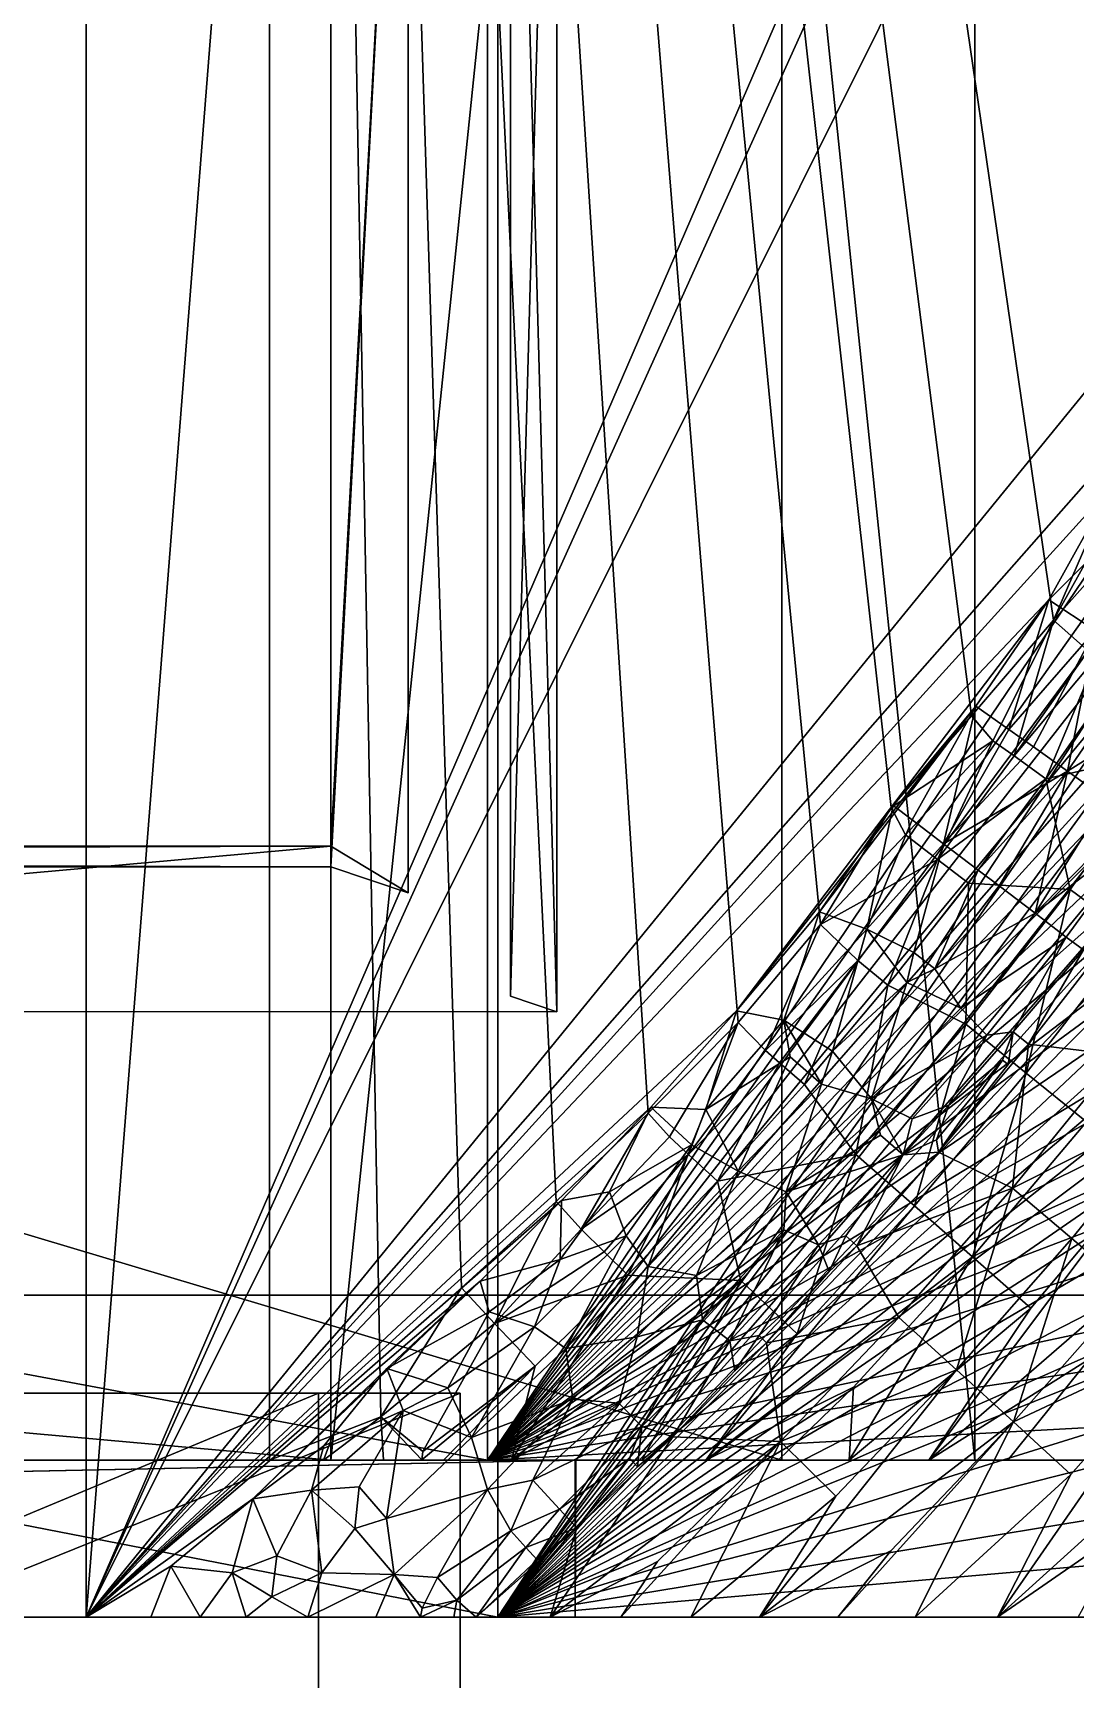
# Model space of a CAD drawing. Header units: metres. Extents: x -30 to 13953, y 0 to 4840.
# Drawn here: x 12845 to 13249, y 1126 to 1765 of the extents above; entities that cross this region are included whole.
import ezdxf

# ---------------------------------------------------------------- set-up
doc = ezdxf.new("R2010")
doc.units = ezdxf.units.M
doc.layers.add('SCOCCA', color=7, linetype='Continuous')

msp = doc.modelspace()

# ---------------------------------------------------------------- linework, layer by layer
at = {"layer": 'SCOCCA'}
for points in [[(-30, 3690, 1250), (13025, 1150, 1250), (-30, 1150, 1250)], [(12865.3, 3690, 4299.9), (-30, 3690, 4300), (-30, 1150, 4300)], [(12865.3, 3690, 4299.9), (-30, 1150, 4300), (12865.3, 1150, 4299.9)], [(-30, 3690, 1250), (13025, 3690, 1250), (13025, 1150, 1250)], [(13052.6, 3531.1, 4299.5), (12865.3, 3690, 4299.9), (12865.3, 1150, 4299.9)], [(13025, 3690, 1250), (13846.4, 2399.1, 1367), (13025, 1150, 1250)], [(31, 3629, 1305), (31, 1211, 1305), (13021.1, 1211, 1305)], [(12936.4, 3629, 4245), (31, 1211, 4245), (31, 3629, 4245)], [(12936.4, 3629, 4245), (12936.4, 1211, 4245), (31, 1211, 4245)], [(31, 3629, 1305), (13021.1, 1211, 1305), (13021.1, 3629, 1305)], [(12936.4, 3629, 4245), (12979.7, 1227.8, 4240.8), (12936.4, 1211, 4245)], [(12936.4, 3629, 4245), (13011, 1277.8, 4245), (12979.7, 1227.8, 4240.8)], [(12936.4, 3629, 4245), (13047.7, 1311.4, 4244.9), (13011, 1277.8, 4245)], [(12936.4, 3629, 4245), (13083.4, 1345.6, 4244.6), (13047.7, 1311.4, 4244.9)], [(12936.4, 3629, 4245), (13118.3, 1380.8, 4244.1), (13083.4, 1345.6, 4244.6)], [(12936.4, 3629, 4245), (13150.3, 1418.8, 4244.1), (13118.3, 1380.8, 4244.1)], [(12936.4, 3629, 4245), (13177.7, 1464.3, 4245), (13150.3, 1418.8, 4244.1)], [(12936.4, 3629, 4245), (13208.9, 1499.8, 4244.6), (13177.7, 1464.3, 4245)], [(12936.4, 3629, 4245), (13240.7, 1536.9, 4243.3), (13208.9, 1499.8, 4244.6)], [(12936.4, 3629, 4245), (13289.8, 1625, 4244.6), (13240.7, 1536.9, 4243.3)], [(12936.4, 3629, 4245), (13321.7, 1661.5, 4241.1), (13289.8, 1625, 4244.6)], [(12936.4, 3629, 4245), (13337.4, 1718.4, 4244.9), (13321.7, 1661.5, 4241.1)], [(12936.4, 3629, 4245), (13363.9, 1755.6, 4243.4), (13337.4, 1718.4, 4244.9)], [(12936.4, 3629, 4245), (13381.1, 1808.7, 4244.6), (13363.9, 1755.6, 4243.4)], [(12960.2, 3629, 3994.4), (12960.2, 1211, 3994.4), (13210.2, 1211, 3994.4)], [(12960.2, 3629, 3994.4), (13210.2, 3629, 3994.4), (12960.2, 1211, 3994.4)], [(13210.2, 3629, 3994.4), (13210.2, 1211, 3994.4), (12960.2, 1211, 3994.4)], [(13210.2, 3629, 3994.4), (12960.2, 3629, 3994.4), (13210.2, 1211, 3994.4)], [(13021.1, 3629, 1305), (13021.1, 1211, 1305), (13838.8, 2419.9, 1421.4)], [(13416.9, 3565, 1395), (40, 1275, 1395), (40, 3565, 1395)], [(13416.9, 3565, 1395), (13416.9, 1275, 1395), (40, 1275, 1395)], [(13416.9, 3565, 1695), (40, 3565, 1695), (40, 1275, 1695)], [(13416.9, 3565, 1695), (40, 1275, 1695), (13416.9, 1275, 1695)], [(13052.6, 3531.1, 4299.5), (12865.3, 1150, 4299.9), (13490.1, 2594.7, 4300)], [(13490.1, 2594.7, 4300), (12865.3, 1150, 4299.9), (13494.9, 2544.9, 4300)], [(13494.9, 2544.9, 4300), (12865.3, 1150, 4299.9), (13511.4, 2445.2, 4298.6)], [(13511.4, 2445.2, 4298.6), (12865.3, 1150, 4299.9), (13363.5, 1761.1, 4299.5)], [(13838.8, 2419.9, 1421.4), (13021.1, 1211, 1305), (13838, 2364.5, 1421.3)], [(13846.4, 2399.1, 1367), (13845, 2343.6, 1366.8), (13025, 1150, 1250)], [(13838, 2364.5, 1421.3), (13021.1, 1211, 1305), (13835.6, 2309, 1421)], [(13845, 2343.6, 1366.8), (13847.6, 2281.6, 1367.4), (13025, 1150, 1250)], [(13835.6, 2309, 1421), (13021.1, 1211, 1305), (13834.6, 2254.1, 1421.1)], [(13847.6, 2281.6, 1367.4), (13837.5, 2232.9, 1365.7), (13025, 1150, 1250)], [(13834.6, 2254.1, 1421.1), (13021.1, 1211, 1305), (13832.8, 2194.2, 1421.2)], [(13837.5, 2232.9, 1365.7), (13831.4, 2177.8, 1364.8), (13025, 1150, 1250)], [(13832.8, 2194.2, 1421.2), (13021.1, 1211, 1305), (13830.4, 2131.9, 1422)], [(13831.4, 2177.8, 1364.8), (13832.4, 2127.4, 1365.4), (13025, 1150, 1250)], [(13830.4, 2131.9, 1422), (13021.1, 1211, 1305), (13826.1, 2096.6, 1421.8)], [(13832.4, 2127.4, 1365.4), (13826.7, 2067.2, 1365.1), (13025, 1150, 1250)], [(10125.2, 2111, 4092.4), (13135.2, 1211, 4092.4), (10125.2, 1211, 4092.4)], [(13135.2, 2111, 4092.4), (10125.2, 2111, 4092.4), (10125.2, 1211, 4092.4)], [(13135.2, 2111, 4092.4), (10125.2, 1211, 4092.4), (13135.2, 1211, 4092.4)], [(10125.2, 2111, 4092.4), (13135.2, 2111, 4092.4), (13135.2, 1211, 4092.4)], [(13826.1, 2096.6, 1421.8), (13021.1, 1211, 1305), (13802.1, 2031, 1416.4)], [(13826.7, 2067.2, 1365.1), (13803.6, 2013.7, 1360.9), (13025, 1150, 1250)], [(13030, 1391, 4083.4), (13030, 2040, 4003.4), (13030, 1391, 4003.4)], [(13048, 2040, 4003.4), (13030, 1391, 4003.4), (13030, 2040, 4003.4)], [(13048, 2040, 4003.4), (13048, 1385, 4003.4), (13030, 1391, 4003.4)], [(13030, 1391, 4083.4), (13030, 2040, 4083.4), (13030, 2040, 4003.4)], [(13030, 2040, 4083.4), (13030, 1391, 4083.4), (13048, 1385, 4083.4)], [(13030, 2040, 4083.4), (13048, 1385, 4083.4), (13048, 2040, 4083.4)], [(13048, 2040, 4083.4), (13048, 1385, 4083.4), (13048, 1385, 4003.4)], [(13048, 2040, 4083.4), (13048, 1385, 4003.4), (13048, 2040, 4003.4)], [(13802.1, 2031, 1416.4), (13021.1, 1211, 1305), (13795.6, 1981, 1415.9)], [(13803.6, 2013.7, 1360.9), (13795.5, 1960.3, 1359.9), (13025, 1150, 1250)], [(12960.2, 1441.2, 4021.4), (12960.2, 1999.9, 4021.4), (12960.2, 1449.2, 3999.8)], [(12960.2, 1449.2, 3999.8), (12960.2, 1999.9, 4021.4), (12960.2, 1999.9, 4003.4)], [(12990.2, 1999.9, 4003.4), (12960.2, 1449.2, 3999.8), (12960.2, 1999.9, 4003.4)], [(12990.2, 1999.9, 4003.4), (12990.2, 1431.2, 4003.4), (12960.2, 1449.2, 3999.8)], [(12990.2, 1999.9, 4021.4), (12960.2, 1999.9, 4021.4), (12960.2, 1441.2, 4021.4)], [(12990.2, 1999.9, 4021.4), (12960.2, 1441.2, 4021.4), (12990.2, 1431.2, 4021.4)], [(12990.2, 1999.9, 4003.4), (12990.2, 1431.2, 4021.4), (12990.2, 1431.2, 4003.4)], [(12990.2, 1999.9, 4021.4), (12990.2, 1431.2, 4021.4), (12990.2, 1999.9, 4003.4)], [(13021.1, 1211, 1305), (13774.9, 1926, 1412.4), (13795.6, 1981, 1415.9)], [(13795.5, 1960.3, 1359.9), (13777.3, 1905.9, 1357.1), (13025, 1150, 1250)], [(13021.1, 1211, 1305), (13770.7, 1875.3, 1412.8), (13774.9, 1926, 1412.4)], [(13025, 1150, 1250), (13777.3, 1905.9, 1357.1), (13771.2, 1853.7, 1356.8)], [(13021.1, 1211, 1305), (13743.7, 1819.5, 1407.9), (13770.7, 1875.3, 1412.8)], [(13025, 1150, 1250), (13771.2, 1853.7, 1356.8), (13744.9, 1799.7, 1352.5)], [(13021.1, 1211, 1305), (13735.4, 1755.9, 1408.4), (13743.7, 1819.5, 1407.9)], [(13025, 1150, 1250), (13744.9, 1799.7, 1352.5), (13736.6, 1754.3, 1351.7)], [(13363.5, 1761.1, 4299.5), (12865.3, 1150, 4299.9), (13323.6, 1669.9, 4298.6)], [(13021.1, 1211, 1305), (13706.4, 1715, 1402.6), (13735.4, 1755.9, 1408.4)], [(13025, 1150, 1250), (13736.6, 1754.3, 1351.7), (13708.7, 1690.4, 1347.6)], [(13021.1, 1211, 1305), (13685.5, 1663.5, 1399.6), (13706.4, 1715, 1402.6)], [(13025, 1150, 1250), (13708.7, 1690.4, 1347.6), (13685, 1644.4, 1344)], [(13323.6, 1669.9, 4298.6), (12865.3, 1150, 4299.9), (13263.3, 1588.8, 4300)], [(13021.1, 1211, 1305), (13668.3, 1604.6, 1397.9), (13685.5, 1663.5, 1399.6)], [(13025, 1150, 1250), (13685, 1644.4, 1344), (13672.9, 1597.8, 1342.7)], [(13289.8, 1625, 4244.6), (13262.8, 1588, 4245), (13240.7, 1536.9, 4243.3)], [(13021.1, 1211, 1305), (13644.4, 1561.8, 1394.1), (13668.3, 1604.6, 1397.9)], [(13025, 1150, 1250), (13672.9, 1597.8, 1342.7), (13637.8, 1543.9, 1337.3)], [(13263.3, 1588.8, 4300), (12865.3, 1150, 4299.9), (13238.9, 1544.9, 4299.9)], [(13275.3, 1581.3, 4298.9), (13263.3, 1588.8, 4300), (13238.9, 1544.9, 4299.9)], [(13272.4, 1572.6, 4241.2), (13240.7, 1536.9, 4243.3), (13262.8, 1588, 4245)], [(13275.3, 1581.3, 4298.9), (13238.9, 1544.9, 4299.9), (13256.9, 1533, 4296.8)], [(13272.4, 1572.6, 4241.2), (13254.1, 1525.1, 4236.2), (13240.7, 1536.9, 4243.3)], [(13021.1, 1211, 1305), (13619.7, 1507, 1391), (13644.4, 1561.8, 1394.1)], [(13238.9, 1544.9, 4299.9), (12865.3, 1150, 4299.9), (13117.7, 1385.4, 4299.9)], [(13025, 1150, 1250), (13637.8, 1543.9, 1337.3), (13612.1, 1494.6, 1333.6)], [(13238.9, 1544.9, 4299.9), (13117.7, 1385.4, 4299.9), (13210.5, 1503.6, 4299.9)], [(13238.9, 1544.9, 4299.9), (13210.5, 1503.6, 4299.9), (13223.3, 1494.5, 4298.2)], [(13238.9, 1544.9, 4299.9), (13223.3, 1494.5, 4298.2), (13256.9, 1533, 4296.8)], [(13240.7, 1536.9, 4243.3), (13217.2, 1490.1, 4241.9), (13208.9, 1499.8, 4244.6)], [(13240.7, 1536.9, 4243.3), (13225.4, 1484.3, 4236.1), (13217.2, 1490.1, 4241.9)], [(13240.7, 1536.9, 4243.3), (13254.1, 1525.1, 4236.2), (13225.4, 1484.3, 4236.1)], [(13256.9, 1533, 4296.8), (13223.3, 1494.5, 4298.2), (13232.9, 1487.8, 4295.3)], [(13256.9, 1533, 4296.8), (13232.9, 1487.8, 4295.3), (13246.1, 1478.4, 4288.3)], [(13256.9, 1533, 4296.8), (13246.1, 1478.4, 4288.3), (13275.2, 1520.8, 4288.3)], [(13254.1, 1525.1, 4236.2), (13257.6, 1522.8, 4232.7), (13225.4, 1484.3, 4236.1)], [(13257.6, 1522.8, 4232.7), (13237.7, 1475.4, 4215), (13225.4, 1484.3, 4236.1)], [(13257.6, 1522.8, 4232.7), (13266.5, 1516.8, 4215), (13237.7, 1475.4, 4215)], [(13275.2, 1520.8, 4288.3), (13246.1, 1478.4, 4288.3), (13294, 1508.3, 4271.6)], [(13285.7, 1486.2, 3975.8), (13237.7, 1475.4, 4215), (13266.5, 1516.8, 4215)], [(13294, 1508.3, 4271.6), (13246.1, 1478.4, 4288.3), (13261.3, 1467.5, 4275.4)], [(13021.1, 1211, 1305), (13587.5, 1464.3, 1385.7), (13619.7, 1507, 1391)], [(13210.5, 1503.6, 4299.9), (13117.7, 1385.4, 4299.9), (13149.9, 1423.8, 4299.9)], [(13210.5, 1503.6, 4299.9), (13149.9, 1423.8, 4299.9), (13178.4, 1465.1, 4300)], [(13185.8, 1459.5, 4299.6), (13210.5, 1503.6, 4299.9), (13178.4, 1465.1, 4300)], [(13210.5, 1503.6, 4299.9), (13185.8, 1459.5, 4299.6), (13198, 1450.2, 4296.8)], [(13210.5, 1503.6, 4299.9), (13198, 1450.2, 4296.8), (13223.3, 1494.5, 4298.2)], [(13208.9, 1499.8, 4244.6), (13217.2, 1490.1, 4241.9), (13177.7, 1464.3, 4245)], [(13025, 1150, 1250), (13612.1, 1494.6, 1333.6), (13588.1, 1439.6, 1330.5)], [(13217.2, 1490.1, 4241.9), (13183.3, 1453.6, 4243.5), (13177.7, 1464.3, 4245)], [(13217.2, 1490.1, 4241.9), (13195.6, 1444.1, 4236.1), (13183.3, 1453.6, 4243.5)], [(13217.2, 1490.1, 4241.9), (13225.4, 1484.3, 4236.1), (13195.6, 1444.1, 4236.1)], [(13223.3, 1494.5, 4298.2), (13198, 1450.2, 4296.8), (13232.9, 1487.8, 4295.3)], [(13225.4, 1484.3, 4236.1), (13237.7, 1475.4, 4215), (13195.6, 1444.1, 4236.1)], [(13232.9, 1487.8, 4295.3), (13198, 1450.2, 4296.8), (13246.1, 1478.4, 4288.3)], [(13247.2, 1432.4, 3975.8), (13237.7, 1475.4, 4215), (13285.7, 1486.2, 3975.8)], [(13271.4, 1414.4, 3745.6), (13247.2, 1432.4, 3975.8), (13285.7, 1486.2, 3975.8)], [(13246.1, 1478.4, 4288.3), (13198, 1450.2, 4296.8), (13211.5, 1440, 4291)], [(13246.1, 1478.4, 4288.3), (13211.5, 1440, 4291), (13219.6, 1433.8, 4285.5)], [(13246.1, 1478.4, 4288.3), (13219.6, 1433.8, 4285.5), (13233.5, 1423.2, 4271.6)], [(13246.1, 1478.4, 4288.3), (13233.5, 1423.2, 4271.6), (13261.3, 1467.5, 4275.4)], [(13237.7, 1475.4, 4215), (13207.7, 1434.9, 4215), (13195.6, 1444.1, 4236.1)], [(13247.2, 1432.4, 3975.8), (13207.7, 1434.9, 4215), (13237.7, 1475.4, 4215)], [(13021.1, 1211, 1305), (13559.5, 1416.3, 1381.7), (13587.5, 1464.3, 1385.7)], [(13168.3, 1417.1, 4297.3), (13178.4, 1465.1, 4300), (13149.9, 1423.8, 4299.9)], [(13183.3, 1453.6, 4243.5), (13150.3, 1418.8, 4244.1), (13177.7, 1464.3, 4245)], [(13185.8, 1459.5, 4299.6), (13178.4, 1465.1, 4300), (13168.3, 1417.1, 4297.3)], [(13261.3, 1467.5, 4275.4), (13233.5, 1423.2, 4271.6), (13270.7, 1460.8, 4263.8)], [(13185.8, 1459.5, 4299.6), (13168.3, 1417.1, 4297.3), (13198, 1450.2, 4296.8)], [(13270.7, 1460.8, 4263.8), (13233.5, 1423.2, 4271.6), (13276.8, 1456.5, 4253.3)], [(13183.3, 1453.6, 4243.5), (13195.6, 1444.1, 4236.1), (13150.3, 1418.8, 4244.1)], [(13198, 1450.2, 4296.8), (13168.3, 1417.1, 4297.3), (13186.5, 1408, 4291)], [(13198, 1450.2, 4296.8), (13186.5, 1408, 4291), (13211.5, 1440, 4291)], [(13276.8, 1456.5, 4253.3), (13233.5, 1423.2, 4271.6), (13245.6, 1414, 4253.3)], [(13276.8, 1456.5, 4253.3), (13245.6, 1414, 4253.3), (13252.3, 1409, 4237)], [(12960.2, 1211, 3994.4), (10300.2, 1211, 3994.4), (10300.2, 1449.2, 3999.8)], [(12960.2, 1449.2, 3999.8), (10300.2, 1449.2, 3999.8), (10300.2, 1211, 3994.4)], [(12960.2, 1449.2, 3999.8), (10300.2, 1211, 3994.4), (12960.2, 1211, 3994.4)], [(10300.2, 1441.2, 4021.4), (10300.2, 1449.2, 3999.8), (12960.2, 1449.2, 3999.8)], [(12960.2, 1441.2, 4021.4), (10300.2, 1449.2, 3999.8), (10300.2, 1441.2, 4021.4)], [(12960.2, 1211, 3994.4), (10300.2, 1449.2, 3999.8), (12960.2, 1449.2, 3999.8)], [(12960.2, 1441.2, 4021.4), (12960.2, 1449.2, 3999.8), (10300.2, 1449.2, 3999.8)], [(10300.2, 1441.2, 4021.4), (12960.2, 1449.2, 3999.8), (12960.2, 1441.2, 4021.4)], [(12960.2, 1441.2, 4021.4), (12960.2, 1449.2, 3999.8), (12990.2, 1431.2, 4021.4)], [(12960.2, 1449.2, 3999.8), (12990.2, 1431.2, 4003.4), (12990.2, 1431.2, 4021.4)], [(13195.6, 1444.1, 4236.1), (13164.7, 1404.9, 4236.1), (13150.3, 1418.8, 4244.1)], [(13195.6, 1444.1, 4236.1), (13176.4, 1395.3, 4215), (13164.7, 1404.9, 4236.1)], [(13195.6, 1444.1, 4236.1), (13207.7, 1434.9, 4215), (13176.4, 1395.3, 4215)], [(13025, 1150, 1250), (13588.1, 1439.6, 1330.5), (13556.8, 1385.4, 1326.1)], [(13211.5, 1440, 4291), (13186.5, 1408, 4291), (13194.6, 1401.6, 4285.5)], [(13211.5, 1440, 4291), (13194.6, 1401.6, 4285.5), (13219.6, 1433.8, 4285.5)], [(13206.7, 1380.2, 3975.8), (13176.4, 1395.3, 4215), (13207.7, 1434.9, 4215)], [(13219.6, 1433.8, 4285.5), (13194.6, 1401.6, 4285.5), (13233.5, 1423.2, 4271.6)], [(13206.7, 1380.2, 3975.8), (13207.7, 1434.9, 4215), (13247.2, 1432.4, 3975.8)], [(13230.1, 1361.2, 3745.6), (13206.7, 1380.2, 3975.8), (13247.2, 1432.4, 3975.8)], [(13230.1, 1361.2, 3745.6), (13247.2, 1432.4, 3975.8), (13271.4, 1414.4, 3745.6)], [(13136, 1381.7, 4297.8), (13149.9, 1423.8, 4299.9), (13117.7, 1385.4, 4299.9)], [(13150.3, 1418.8, 4244.1), (13128.9, 1369.9, 4239.4), (13118.3, 1380.8, 4244.1)], [(13150.3, 1418.8, 4244.1), (13164.7, 1404.9, 4236.1), (13128.9, 1369.9, 4239.4)], [(13149.9, 1423.8, 4299.9), (13136, 1381.7, 4297.8), (13168.3, 1417.1, 4297.3)], [(13233.5, 1423.2, 4271.6), (13194.6, 1401.6, 4285.5), (13204.7, 1386.4, 4271.6)], [(13233.5, 1423.2, 4271.6), (13204.7, 1386.4, 4271.6), (13245.6, 1414, 4253.3)], [(13021.1, 1211, 1305), (13530.1, 1369.2, 1377.5), (13559.5, 1416.3, 1381.7)], [(13168.3, 1417.1, 4297.3), (13136, 1381.7, 4297.8), (13154.9, 1369.7, 4291)], [(13168.3, 1417.1, 4297.3), (13154.9, 1369.7, 4291), (13183.8, 1396.4, 4288.3)], [(13168.3, 1417.1, 4297.3), (13183.8, 1396.4, 4288.3), (13186.5, 1408, 4291)], [(13245.6, 1414, 4253.3), (13204.7, 1386.4, 4271.6), (13214.8, 1375.9, 4254.6)], [(13245.6, 1414, 4253.3), (13214.8, 1375.9, 4254.6), (13225, 1377.2, 4241.2)], [(13245.6, 1414, 4253.3), (13225, 1377.2, 4241.2), (13252.3, 1409, 4237)], [(13253.5, 1342.3, 3515.5), (13230.1, 1361.2, 3745.6), (13271.4, 1414.4, 3745.6)], [(13186.5, 1408, 4291), (13183.8, 1396.4, 4288.3), (13194.6, 1401.6, 4285.5)], [(13252.3, 1409, 4237), (13225, 1377.2, 4241.2), (13231, 1372.4, 4216.3)], [(13266.8, 1368.2, 3982.6), (13260.6, 1410.6, 4216.3), (13231, 1372.4, 4216.3)], [(13252.3, 1409, 4237), (13231, 1372.4, 4216.3), (13260.6, 1410.6, 4216.3)], [(13164.7, 1404.9, 4236.1), (13134.3, 1365.2, 4234.4), (13128.9, 1369.9, 4239.4)], [(13164.7, 1404.9, 4236.1), (13144, 1356.8, 4215), (13134.3, 1365.2, 4234.4)], [(13164.7, 1404.9, 4236.1), (13176.4, 1395.3, 4215), (13144, 1356.8, 4215)], [(13194.6, 1401.6, 4285.5), (13183.8, 1396.4, 4288.3), (13204.7, 1386.4, 4271.6)], [(13164, 1329.6, 3975.8), (13144, 1356.8, 4215), (13176.4, 1395.3, 4215)], [(13183.8, 1396.4, 4288.3), (13154.9, 1369.7, 4291), (13170.1, 1351.2, 4275.2)], [(13164, 1329.6, 3975.8), (13176.4, 1395.3, 4215), (13206.7, 1380.2, 3975.8)], [(13183.8, 1396.4, 4288.3), (13170.1, 1351.2, 4275.2), (13204.7, 1386.4, 4271.6)], [(10216.5, 1386.5, 4083.4), (13048, 1385, 4003.4), (10216.5, 1386.5, 4003.4)], [(13048, 1385, 4083.4), (10216.5, 1386.5, 4083.4), (10216.5, 1386.5, 4003.4)], [(13048, 1385, 4083.4), (10216.5, 1386.5, 4003.4), (13048, 1385, 4003.4)], [(10216.5, 1386.5, 4083.4), (13048, 1385, 4083.4), (13048, 1385, 4003.4)], [(13048, 1385, 4083.4), (13030, 1391, 4083.4), (13030, 1391, 4003.4)], [(13048, 1385, 4083.4), (13030, 1391, 4003.4), (13048, 1385, 4003.4)], [(13204.7, 1386.4, 4271.6), (13170.1, 1351.2, 4275.2), (13214.8, 1375.9, 4254.6)], [(13117.7, 1385.4, 4299.9), (12865.3, 1150, 4299.9), (13084.4, 1348, 4299.9)], [(13025, 1150, 1250), (13556.8, 1385.4, 1326.1), (13526.5, 1351.7, 1321.4)], [(13118.3, 1380.8, 4244.1), (13091.7, 1336.4, 4241.9), (13083.4, 1345.6, 4244.6)], [(13105.8, 1347.1, 4297.7), (13117.7, 1385.4, 4299.9), (13084.4, 1348, 4299.9)], [(13118.3, 1380.8, 4244.1), (13099.1, 1329.6, 4236.1), (13091.7, 1336.4, 4241.9)], [(13118.3, 1380.8, 4244.1), (13128.9, 1369.9, 4239.4), (13099.1, 1329.6, 4236.1)], [(13117.7, 1385.4, 4299.9), (13105.8, 1347.1, 4297.7), (13136, 1381.7, 4297.8)], [(13136, 1381.7, 4297.8), (13105.8, 1347.1, 4297.7), (13138.5, 1367.5, 4295.3)], [(13136, 1381.7, 4297.8), (13138.5, 1367.5, 4295.3), (13150.7, 1356.9, 4288.3)], [(13136, 1381.7, 4297.8), (13150.7, 1356.9, 4288.3), (13154.9, 1369.7, 4291)], [(13186.7, 1309.7, 3745.6), (13164, 1329.6, 3975.8), (13206.7, 1380.2, 3975.8)], [(13186.7, 1309.7, 3745.6), (13206.7, 1380.2, 3975.8), (13230.1, 1361.2, 3745.6)], [(13214.8, 1375.9, 4254.6), (13170.1, 1351.2, 4275.2), (13185.8, 1343.4, 4257.1)], [(13214.8, 1375.9, 4254.6), (13185.8, 1343.4, 4257.1), (13200.1, 1348.8, 4244.1)], [(13225, 1377.2, 4241.2), (13214.8, 1375.9, 4254.6), (13200.1, 1348.8, 4244.1)], [(13225, 1377.2, 4241.2), (13200.1, 1348.8, 4244.1), (13220.9, 1366.2, 4232.5)], [(13225, 1377.2, 4241.2), (13220.9, 1366.2, 4232.5), (13223.1, 1364.5, 4223)], [(13225, 1377.2, 4241.2), (13223.1, 1364.5, 4223), (13231, 1372.4, 4216.3)], [(13021.1, 1211, 1305), (13511.3, 1315.8, 1376.8), (13530.1, 1369.2, 1377.5)], [(13128.9, 1369.9, 4239.4), (13134.3, 1365.2, 4234.4), (13099.1, 1329.6, 4236.1)], [(13138.5, 1367.5, 4295.3), (13105.8, 1347.1, 4297.7), (13118.3, 1323.1, 4289.2)], [(13138.5, 1367.5, 4295.3), (13118.3, 1323.1, 4289.2), (13150.7, 1356.9, 4288.3)], [(13154.9, 1369.7, 4291), (13150.7, 1356.9, 4288.3), (13170.1, 1351.2, 4275.2)], [(13224.8, 1316.5, 3982.6), (13231, 1372.4, 4216.3), (13196, 1330.5, 4218)], [(13223.1, 1364.5, 4223), (13196, 1330.5, 4218), (13231, 1372.4, 4216.3)], [(13224.8, 1316.5, 3982.6), (13266.8, 1368.2, 3982.6), (13231, 1372.4, 4216.3)], [(13290.6, 1349.6, 3752.3), (13266.8, 1368.2, 3982.6), (13224.8, 1316.5, 3982.6)], [(13134.3, 1365.2, 4234.4), (13110.3, 1319.2, 4215), (13099.1, 1329.6, 4236.1)], [(13134.3, 1365.2, 4234.4), (13144, 1356.8, 4215), (13110.3, 1319.2, 4215)], [(13209.3, 1289.9, 3515.5), (13186.7, 1309.7, 3745.6), (13230.1, 1361.2, 3745.6)], [(13220.9, 1366.2, 4232.5), (13195.3, 1335.3, 4232.5), (13196, 1330.5, 4218)], [(13220.9, 1366.2, 4232.5), (13200.1, 1348.8, 4244.1), (13195.3, 1335.3, 4232.5)], [(13220.9, 1366.2, 4232.5), (13196, 1330.5, 4218), (13223.1, 1364.5, 4223)], [(13209.3, 1289.9, 3515.5), (13230.1, 1361.2, 3745.6), (13253.5, 1342.3, 3515.5)], [(13164, 1329.6, 3975.8), (13110.3, 1319.2, 4215), (13144, 1356.8, 4215)], [(13150.7, 1356.9, 4288.3), (13118.3, 1323.1, 4289.2), (13137, 1315.1, 4275.9)], [(13150.7, 1356.9, 4288.3), (13137, 1315.1, 4275.9), (13170.1, 1351.2, 4275.2)], [(13084.4, 1348, 4299.9), (12865.3, 1150, 4299.9), (13049.8, 1311.7, 4299.9)], [(13025, 1150, 1250), (13526.5, 1351.7, 1321.4), (13493.2, 1295.7, 1316.9)], [(13068.4, 1315.1, 4298.9), (13084.4, 1348, 4299.9), (13049.8, 1311.7, 4299.9)], [(13084.4, 1348, 4299.9), (13068.4, 1315.1, 4298.9), (13100.2, 1333.4, 4296.8)], [(13105.8, 1347.1, 4297.7), (13084.4, 1348, 4299.9), (13100.2, 1333.4, 4296.8)], [(13170.1, 1351.2, 4275.2), (13137, 1315.1, 4275.9), (13173.6, 1337.1, 4263.8)], [(13170.1, 1351.2, 4275.2), (13173.6, 1337.1, 4263.8), (13182.4, 1329.5, 4245.2)], [(13170.1, 1351.2, 4275.2), (13182.4, 1329.5, 4245.2), (13185.8, 1343.4, 4257.1)], [(13185.8, 1343.4, 4257.1), (13182.4, 1329.5, 4245.2), (13200.1, 1348.8, 4244.1)], [(13200.1, 1348.8, 4244.1), (13182.4, 1329.5, 4245.2), (13195.3, 1335.3, 4232.5)], [(13247.8, 1297, 3752.3), (13290.6, 1349.6, 3752.3), (13224.8, 1316.5, 3982.6)], [(13270.8, 1277.5, 3521.9), (13290.6, 1349.6, 3752.3), (13247.8, 1297, 3752.3)], [(13083.4, 1345.6, 4244.6), (13057.4, 1300.6, 4241.7), (13047.7, 1311.4, 4244.9)], [(13083.4, 1345.6, 4244.6), (13091.7, 1336.4, 4241.9), (13057.4, 1300.6, 4241.7)], [(13105.8, 1347.1, 4297.7), (13100.2, 1333.4, 4296.8), (13118.3, 1323.1, 4289.2)], [(13276.8, 1323.4, 3285.4), (13209.3, 1289.9, 3515.5), (13253.5, 1342.3, 3515.5)], [(13091.7, 1336.4, 4241.9), (13099.1, 1329.6, 4236.1), (13057.4, 1300.6, 4241.7)], [(13173.6, 1337.1, 4263.8), (13137, 1315.1, 4275.9), (13182.4, 1329.5, 4245.2)], [(13195.3, 1335.3, 4232.5), (13182.4, 1329.5, 4245.2), (13196, 1330.5, 4218)], [(13099.1, 1329.6, 4236.1), (13066.3, 1291.8, 4234.4), (13057.4, 1300.6, 4241.7)], [(13099.1, 1329.6, 4236.1), (13075.5, 1282.8, 4215), (13066.3, 1291.8, 4234.4)], [(13100.2, 1333.4, 4296.8), (13068.4, 1315.1, 4298.9), (13074.8, 1298.1, 4295.3)], [(13100.2, 1333.4, 4296.8), (13074.8, 1298.1, 4295.3), (13083.4, 1286.1, 4289.2)], [(13099.1, 1329.6, 4236.1), (13110.3, 1319.2, 4215), (13075.5, 1282.8, 4215)], [(13100.2, 1333.4, 4296.8), (13083.4, 1286.1, 4289.2), (13118.3, 1323.1, 4289.2)], [(13119.4, 1280.7, 3975.8), (13110.3, 1319.2, 4215), (13164, 1329.6, 3975.8)], [(13141.2, 1260, 3745.6), (13119.4, 1280.7, 3975.8), (13164, 1329.6, 3975.8)], [(13182.4, 1329.5, 4245.2), (13137, 1315.1, 4275.9), (13149.5, 1294.5, 4247.9)], [(13141.2, 1260, 3745.6), (13164, 1329.6, 3975.8), (13186.7, 1309.7, 3745.6)], [(13182.4, 1329.5, 4245.2), (13149.5, 1294.5, 4247.9), (13160.1, 1298, 4237)], [(13182.4, 1329.5, 4245.2), (13160.1, 1298, 4237), (13164.4, 1294.1, 4216.3)], [(13182.4, 1329.5, 4245.2), (13164.4, 1294.1, 4216.3), (13196, 1330.5, 4218)], [(13224.8, 1316.5, 3982.6), (13196, 1330.5, 4218), (13164.4, 1294.1, 4216.3)], [(13118.3, 1323.1, 4289.2), (13083.4, 1286.1, 4289.2), (13102.2, 1282.6, 4278.8)], [(13118.3, 1323.1, 4289.2), (13102.2, 1282.6, 4278.8), (13137, 1315.1, 4275.9)], [(13231.9, 1270, 3285.4), (13276.8, 1323.4, 3285.4), (13192.3, 1211, 3204.3)], [(13300.2, 1304.5, 3055.3), (13192.3, 1211, 3204.3), (13276.8, 1323.4, 3285.4)], [(13231.9, 1270, 3285.4), (13209.3, 1289.9, 3515.5), (13276.8, 1323.4, 3285.4)], [(13119.4, 1280.7, 3975.8), (13075.5, 1282.8, 4215), (13110.3, 1319.2, 4215)], [(13180.7, 1266.4, 3982.6), (13224.8, 1316.5, 3982.6), (13164.4, 1294.1, 4216.3)], [(13203, 1246.1, 3752.3), (13224.8, 1316.5, 3982.6), (13180.7, 1266.4, 3982.6)], [(13203, 1246.1, 3752.3), (13247.8, 1297, 3752.3), (13224.8, 1316.5, 3982.6)], [(13049.8, 1311.7, 4299.9), (12865.3, 1150, 4299.9), (13018.2, 1280.4, 4299.9)], [(13047.7, 1311.4, 4244.9), (13023.7, 1264, 4239.8), (13011, 1277.8, 4245)], [(13049.8, 1311.7, 4299.9), (13018.2, 1280.4, 4299.9), (13049.2, 1288.9, 4298.2)], [(13021.1, 1211, 1305), (13467.4, 1277.4, 1368.6), (13511.3, 1315.8, 1376.8)], [(13047.7, 1311.4, 4244.9), (13057.4, 1300.6, 4241.7), (13023.7, 1264, 4239.8)], [(13068.4, 1315.1, 4298.9), (13049.8, 1311.7, 4299.9), (13049.2, 1288.9, 4298.2)], [(13068.4, 1315.1, 4298.9), (13049.2, 1288.9, 4298.2), (13074.8, 1298.1, 4295.3)], [(13137, 1315.1, 4275.9), (13102.2, 1282.6, 4278.8), (13136, 1300.4, 4267.8)], [(13141.2, 1260, 3745.6), (13186.7, 1309.7, 3745.6), (13105.8, 1211, 3675.6)], [(13209.3, 1289.9, 3515.5), (13105.8, 1211, 3675.6), (13186.7, 1309.7, 3745.6)], [(13137, 1315.1, 4275.9), (13136, 1300.4, 4267.8), (13149.5, 1294.5, 4247.9)], [(13254.5, 1250.2, 3055.3), (13192.3, 1211, 3204.3), (13300.2, 1304.5, 3055.3)], [(13057.4, 1300.6, 4241.7), (13066.3, 1291.8, 4234.4), (13023.7, 1264, 4239.8)], [(13074.8, 1298.1, 4295.3), (13039.3, 1262.7, 4295.3), (13051.4, 1254.3, 4289.2)], [(13074.8, 1298.1, 4295.3), (13049.2, 1288.9, 4298.2), (13039.3, 1262.7, 4295.3)], [(13074.8, 1298.1, 4295.3), (13051.4, 1254.3, 4289.2), (13083.4, 1286.1, 4289.2)], [(13136, 1300.4, 4267.8), (13102.2, 1282.6, 4278.8), (13104.5, 1265.5, 4266.5)], [(13136, 1300.4, 4267.8), (13104.5, 1265.5, 4266.5), (13115.1, 1257.3, 4247)], [(13136, 1300.4, 4267.8), (13115.1, 1257.3, 4247), (13149.5, 1294.5, 4247.9)], [(13160.1, 1298, 4237), (13149.5, 1294.5, 4247.9), (13153.6, 1284.2, 4223)], [(13160.1, 1298, 4237), (13153.6, 1284.2, 4223), (13164.4, 1294.1, 4216.3)], [(13225.2, 1225.8, 3521.9), (13247.8, 1297, 3752.3), (13203, 1246.1, 3752.3)], [(13225.2, 1225.8, 3521.9), (13270.8, 1277.5, 3521.9), (13247.8, 1297, 3752.3)], [(13066.3, 1291.8, 4234.4), (13075.5, 1282.8, 4215), (13023.7, 1264, 4239.8)], [(13025, 1150, 1250), (13493.2, 1295.7, 1316.9), (13462.8, 1260.6, 1312.4)], [(13149.5, 1294.5, 4247.9), (13115.1, 1257.3, 4247), (13126.4, 1259.3, 4232.5)], [(13149.5, 1294.5, 4247.9), (13126.4, 1259.3, 4232.5), (13153.6, 1284.2, 4223)], [(13153.6, 1284.2, 4223), (13129.3, 1256.5, 4216.3), (13164.4, 1294.1, 4216.3)], [(13180.7, 1266.4, 3982.6), (13164.4, 1294.1, 4216.3), (13129.3, 1256.5, 4216.3)], [(13018.2, 1280.4, 4299.9), (13021.7, 1268.5, 4298.9), (13049.2, 1288.9, 4298.2)], [(13049.2, 1288.9, 4298.2), (13021.7, 1268.5, 4298.9), (13039.3, 1262.7, 4295.3)], [(13083.4, 1286.1, 4289.2), (13051.4, 1254.3, 4289.2), (13079.1, 1258.8, 4279.1)], [(13102.2, 1282.6, 4278.8), (13083.4, 1286.1, 4289.2), (13079.1, 1258.8, 4279.1)], [(13163.1, 1239.3, 3515.5), (13105.8, 1211, 3675.6), (13209.3, 1289.9, 3515.5)], [(13153.6, 1284.2, 4223), (13126.4, 1259.3, 4232.5), (13129.3, 1256.5, 4216.3)], [(13163.1, 1239.3, 3515.5), (13209.3, 1289.9, 3515.5), (13161.4, 1211, 3374.6)], [(13231.9, 1270, 3285.4), (13161.4, 1211, 3374.6), (13209.3, 1289.9, 3515.5)], [(13018.2, 1280.4, 4299.9), (12865.3, 1150, 4299.9), (12930, 1196, 4299.5)], [(13018.2, 1280.4, 4299.9), (12930, 1196, 4299.5), (12982, 1246.6, 4299.9)], [(13023.7, 1264, 4239.8), (12979.7, 1227.8, 4240.8), (13011, 1277.8, 4245)], [(13021.7, 1268.5, 4298.9), (13018.2, 1280.4, 4299.9), (12982, 1246.6, 4299.9)], [(13075.5, 1282.8, 4215), (13039.5, 1247.4, 4215), (13023.7, 1264, 4239.8)], [(13030.3, 1211, 4073.4), (13039.5, 1247.4, 4215), (13075.5, 1282.8, 4215)], [(13119.4, 1280.7, 3975.8), (13030.3, 1211, 4073.4), (13075.5, 1282.8, 4215)], [(13072.9, 1233.7, 3975.8), (13030.3, 1211, 4073.4), (13119.4, 1280.7, 3975.8)], [(13119.4, 1280.7, 3975.8), (13080.9, 1211, 3808.3), (13055.3, 1211, 3931.4)], [(13072.9, 1233.7, 3975.8), (13119.4, 1280.7, 3975.8), (13055.3, 1211, 3931.4)], [(13102.2, 1282.6, 4278.8), (13079.1, 1258.8, 4279.1), (13104.5, 1265.5, 4266.5)], [(13141.2, 1260, 3745.6), (13080.9, 1211, 3808.3), (13119.4, 1280.7, 3975.8)], [(40, 1275, 1695), (40, 1275, 1395), (13416.9, 1275, 1695)], [(40, 1275, 1395), (13416.9, 1275, 1395), (13416.9, 1275, 1695)], [(13021.1, 1211, 1305), (13443.5, 1233.9, 1365.8), (13467.4, 1277.4, 1368.6)], [(13293.8, 1258.1, 3291.6), (13270.8, 1277.5, 3521.9), (13225.2, 1225.8, 3521.9)], [(13021.7, 1268.5, 4298.9), (12982, 1246.6, 4299.9), (13005.7, 1239.1, 4296.8)], [(13021.7, 1268.5, 4298.9), (13005.7, 1239.1, 4296.8), (13039.3, 1262.7, 4295.3)], [(13104.5, 1265.5, 4266.5), (13072, 1233.1, 4266.5), (13080.9, 1224, 4247.9)], [(13079.1, 1258.8, 4279.1), (13072, 1233.1, 4266.5), (13104.5, 1265.5, 4266.5)], [(13104.5, 1265.5, 4266.5), (13080.9, 1224, 4247.9), (13115.1, 1257.3, 4247)], [(13134.8, 1218.2, 3982.6), (13180.7, 1266.4, 3982.6), (13129.3, 1256.5, 4216.3)], [(13203, 1246.1, 3752.3), (13180.7, 1266.4, 3982.6), (13134.8, 1218.2, 3982.6)], [(13231.9, 1270, 3285.4), (13192.3, 1211, 3204.3), (13161.4, 1211, 3374.6)], [(13023.7, 1264, 4239.8), (12996, 1214.3, 4226.4), (12979.7, 1227.8, 4240.8)], [(13023.7, 1264, 4239.8), (13039.5, 1247.4, 4215), (12996, 1214.3, 4226.4)], [(13039.3, 1262.7, 4295.3), (13005.7, 1239.1, 4296.8), (13014.8, 1219.8, 4289.2)], [(13039.3, 1262.7, 4295.3), (13014.8, 1219.8, 4289.2), (13051.4, 1254.3, 4289.2)], [(13025, 1150, 1250), (13462.8, 1260.6, 1312.4), (13429, 1216.5, 1307.6)], [(13051.4, 1254.3, 4289.2), (13054.1, 1234.7, 4278.8), (13079.1, 1258.8, 4279.1)], [(13079.1, 1258.8, 4279.1), (13054.1, 1234.7, 4278.8), (13072, 1233.1, 4266.5)], [(13141.2, 1260, 3745.6), (13105.8, 1211, 3675.6), (13080.9, 1211, 3808.3)], [(13126.4, 1259.3, 4232.5), (13115.1, 1257.3, 4247), (13117, 1245.7, 4223)], [(13126.4, 1259.3, 4232.5), (13117, 1245.7, 4223), (13129.3, 1256.5, 4216.3)], [(13051.4, 1254.3, 4289.2), (13014.8, 1219.8, 4289.2), (13054.1, 1234.7, 4278.8)], [(13115.1, 1257.3, 4247), (13080.9, 1224, 4247.9), (13093, 1220, 4216.3)], [(13115.1, 1257.3, 4247), (13093, 1220, 4216.3), (13117, 1245.7, 4223)], [(13117, 1245.7, 4223), (13093, 1220, 4216.3), (13129.3, 1256.5, 4216.3)], [(13134.8, 1218.2, 3982.6), (13129.3, 1256.5, 4216.3), (13093, 1220, 4216.3)], [(13247.4, 1205.4, 3291.6), (13218.9, 1150, 3158.6), (13293.8, 1258.1, 3291.6)], [(13316.7, 1238.6, 3061.2), (13293.8, 1258.1, 3291.6), (13218.9, 1150, 3158.6)], [(13247.4, 1205.4, 3291.6), (13293.8, 1258.1, 3291.6), (13225.2, 1225.8, 3521.9)], [(12957.5, 1216.6, 4299.6), (12982, 1246.6, 4299.9), (12930, 1196, 4299.5)], [(12988.3, 1230.2, 4297.7), (12982, 1246.6, 4299.9), (12957.5, 1216.6, 4299.6)], [(12982, 1246.6, 4299.9), (12988.3, 1230.2, 4297.7), (13005.7, 1239.1, 4296.8)], [(13039.5, 1247.4, 4215), (12995.5, 1211.1, 4222.5), (12996, 1214.3, 4226.4)], [(13039.5, 1247.4, 4215), (13004, 1211, 4207.7), (12995.5, 1211.1, 4222.5)], [(13030.3, 1211, 4073.4), (13004, 1211, 4207.7), (13039.5, 1247.4, 4215)], [(13156.2, 1197, 3752.3), (13126.6, 1150, 3653.5), (13203, 1246.1, 3752.3)], [(13225.2, 1225.8, 3521.9), (13203, 1246.1, 3752.3), (13126.6, 1150, 3653.5)], [(13156.2, 1197, 3752.3), (13203, 1246.1, 3752.3), (13134.8, 1218.2, 3982.6)], [(13254.5, 1250.2, 3055.3), (13222.9, 1211, 3033.9), (13192.3, 1211, 3204.3)], [(13254.5, 1250.2, 3055.3), (13255.4, 1211, 2850.7), (13222.9, 1211, 3033.9)], [(10094.4, 59, 1395), (10094.4, 1237, 1395), (13010.4, 1237, 1395)], [(10094.4, 59, 1395), (13010.4, 1237, 1395), (13010.4, 59, 1395)], [(10094.4, 1237, 3901.7), (10094.4, 59, 3854.8), (13010.4, 59, 3854.8)], [(12955.4, 1237, 1695), (10094.4, 1237, 1395), (10149.4, 1237, 1695)], [(12955.4, 1237, 1695), (13010.4, 1237, 1395), (10094.4, 1237, 1395)], [(13010.4, 1237, 3901.7), (10149.4, 1237, 3846.6), (10094.4, 1237, 3901.7)], [(10094.4, 1237, 3901.7), (13010.4, 59, 3854.8), (13010.4, 1237, 3901.7)], [(10149.4, 66, 1695), (12955.4, 1237, 1695), (10149.4, 1237, 1695)], [(10149.4, 66, 1695), (12955.4, 66, 1695), (12955.4, 1237, 1695)], [(10149.4, 1237, 3846.6), (12955.4, 66, 3800), (10149.4, 66, 3800)], [(10149.4, 1237, 3846.6), (12955.4, 1237, 3846.6), (12955.4, 66, 3800)], [(13010.4, 1237, 3901.7), (12955.4, 1237, 3846.6), (10149.4, 1237, 3846.6)], [(12955.4, 812.4, 3783.9), (10149.4, 1236.9, 3783.9), (10149.4, 812.4, 3783.9)], [(12955.4, 1236.9, 3783.9), (10149.4, 1236.9, 3783.9), (12955.4, 812.4, 3783.9)], [(12955.4, 66, 1695), (12955.4, 740, 2125.5), (12955.4, 1237, 1695)], [(12955.4, 66, 3800), (12955.4, 1237, 3846.6), (12955.4, 740, 3345.5)], [(12955.4, 740, 2125.5), (12955.4, 1090, 2125.5), (12955.4, 1237, 1695)], [(12955.4, 1237, 3846.6), (12955.4, 1090, 3345.5), (12955.4, 740, 3345.5)], [(12955.4, 1237, 3846.6), (12955.4, 1090, 2125.5), (12955.4, 1090, 3345.5)], [(12955.4, 1237, 3846.6), (12955.4, 1237, 1695), (12955.4, 1090, 2125.5)], [(13010.4, 1237, 3901.7), (12955.4, 1237, 1695), (12955.4, 1237, 3846.6)], [(13010.4, 1237, 3901.7), (13010.4, 1237, 1395), (12955.4, 1237, 1695)], [(13005.7, 1239.1, 4296.8), (12988.3, 1230.2, 4297.7), (13014.8, 1219.8, 4289.2)], [(13010.4, 740, 2125.5), (13010.4, 59, 1395), (13010.4, 1237, 1395)], [(13010.4, 59, 3854.8), (13010.4, 740, 3345.5), (13010.4, 1237, 3901.7)], [(13010.4, 740, 2125.5), (13010.4, 1237, 1395), (13010.4, 1090, 2125.5)], [(13010.4, 1237, 3901.7), (13010.4, 740, 3345.5), (13010.4, 1090, 3345.5)], [(13010.4, 1237, 3901.7), (13010.4, 1090, 3345.5), (13010.4, 1090, 2125.5)], [(13010.4, 1237, 3901.7), (13010.4, 1090, 2125.5), (13010.4, 1237, 1395)], [(13054.1, 1234.7, 4278.8), (13014.8, 1219.8, 4289.2), (13021, 1199.6, 4275.9)], [(13054.1, 1234.7, 4278.8), (13021, 1199.6, 4275.9), (13038.6, 1203.2, 4267.8)], [(13021.1, 1211, 1305), (13423.6, 1211, 1362.7), (13443.5, 1233.9, 1365.8)], [(13072.9, 1233.7, 3975.8), (13055.3, 1211, 3931.4), (13030.3, 1211, 4073.4)], [(13054.1, 1234.7, 4278.8), (13038.6, 1203.2, 4267.8), (13072, 1233.1, 4266.5)], [(13072, 1233.1, 4266.5), (13038.6, 1203.2, 4267.8), (13080.9, 1224, 4247.9)], [(13163.1, 1239.3, 3515.5), (13133.8, 1211, 3525.2), (13105.8, 1211, 3675.6)], [(13163.1, 1239.3, 3515.5), (13161.4, 1211, 3374.6), (13133.8, 1211, 3525.2)], [(13269.6, 1185.1, 3061.2), (13316.7, 1238.6, 3061.2), (13218.9, 1150, 3158.6)], [(12961, 1220.6, 4244), (12936.4, 1211, 4245), (12979.7, 1227.8, 4240.8)], [(12988.3, 1230.2, 4297.7), (12957.5, 1216.6, 4299.6), (12952.8, 1199.3, 4297.8)], [(12988.3, 1230.2, 4297.7), (12952.8, 1199.3, 4297.8), (12971.3, 1200.6, 4295.3)], [(12979.7, 1227.8, 4240.8), (12957.4, 1211, 4242.4), (12961, 1220.6, 4244)], [(12979.7, 1227.8, 4240.8), (12980.7, 1211, 4234.4), (12957.4, 1211, 4242.4)], [(12988.3, 1230.2, 4297.7), (12971.3, 1200.6, 4295.3), (12981.9, 1188.3, 4288.3)], [(12979.7, 1227.8, 4240.8), (12995.5, 1211.1, 4222.5), (12980.7, 1211, 4234.4)], [(12979.7, 1227.8, 4240.8), (12996, 1214.3, 4226.4), (12995.5, 1211.1, 4222.5)], [(12988.3, 1230.2, 4297.7), (12981.9, 1188.3, 4288.3), (13014.8, 1219.8, 4289.2)], [(12961, 1220.6, 4244), (12957.4, 1211, 4242.4), (12936.4, 1211, 4245)], [(13080.9, 1224, 4247.9), (13038.6, 1203.2, 4267.8), (13049, 1192, 4245.2)], [(13080.9, 1224, 4247.9), (13049, 1192, 4245.2), (13076.1, 1211.7, 4237)], [(13080.9, 1224, 4247.9), (13076.1, 1211.7, 4237), (13079.2, 1208.4, 4223)], [(13080.9, 1224, 4247.9), (13079.2, 1208.4, 4223), (13093, 1220, 4216.3)], [(13177.6, 1175.8, 3521.9), (13225.2, 1225.8, 3521.9), (13126.6, 1150, 3653.5)], [(13225.2, 1225.8, 3521.9), (13157, 1150, 3492.6), (13187, 1150, 3331.7)], [(13177.6, 1175.8, 3521.9), (13157, 1150, 3492.6), (13225.2, 1225.8, 3521.9)], [(13247.4, 1205.4, 3291.6), (13225.2, 1225.8, 3521.9), (13187, 1150, 3331.7)], [(12957.5, 1216.6, 4299.6), (12930, 1196, 4299.5), (12952.8, 1199.3, 4297.8)], [(13014.8, 1219.8, 4289.2), (12981.9, 1188.3, 4288.3), (13021, 1199.6, 4275.9)], [(13025, 1150, 1250), (13429, 1216.5, 1307.6), (13401.9, 1182.9, 1303.7)], [(13045.4, 1150, 4073.3), (13093, 1220, 4216.3), (13055.7, 1184.7, 4216.3)], [(13134.8, 1218.2, 3982.6), (13093, 1220, 4216.3), (13045.4, 1150, 4073.3)], [(13087, 1171.7, 3982.6), (13134.8, 1218.2, 3982.6), (13045.4, 1150, 4073.3)], [(13079.2, 1208.4, 4223), (13055.7, 1184.7, 4216.3), (13093, 1220, 4216.3)], [(13087, 1171.7, 3982.6), (13072.8, 1150, 3933.5), (13134.8, 1218.2, 3982.6)], [(13134.8, 1218.2, 3982.6), (13072.8, 1150, 3933.5), (13099.9, 1150, 3793.5)], [(13156.2, 1197, 3752.3), (13134.8, 1218.2, 3982.6), (13099.9, 1150, 3793.5)], [(13021.1, 1211, 1305), (31, 1211, 1305), (381.9, 1211, 1380)], [(31, 1211, 4245), (12936.4, 1211, 4245), (10050, 1211, 3925)], [(13021.1, 1211, 1305), (381.9, 1211, 1380), (9656.9, 1211, 1380)], [(13021.1, 1211, 1305), (9656.9, 1211, 1380), (10050, 1211, 1380)], [(10050, 1150, 1380), (13055, 1211, 1380), (10050, 1211, 1380)], [(10050, 1150, 1380), (13055, 1150, 1380), (13055, 1211, 1380)], [(13055.3, 1211, 3931.4), (10050, 1150, 3925), (10050, 1211, 3925)], [(13055, 1150, 3925), (10050, 1150, 3925), (13055.3, 1211, 3931.4)], [(13055, 1211, 1380), (13021.1, 1211, 1305), (10050, 1211, 1380)], [(12936.4, 1211, 4245), (13055.3, 1211, 3931.4), (10050, 1211, 3925)], [(13004, 1211, 4207.7), (12936.4, 1211, 4245), (12957.4, 1211, 4242.4)], [(13004, 1211, 4207.7), (13030.3, 1211, 4073.4), (12936.4, 1211, 4245)], [(12936.4, 1211, 4245), (13030.3, 1211, 4073.4), (13055.3, 1211, 3931.4)], [(12980.7, 1211, 4234.4), (13004, 1211, 4207.7), (12957.4, 1211, 4242.4)], [(12995.5, 1211.1, 4222.5), (13004, 1211, 4207.7), (12980.7, 1211, 4234.4)], [(13423.6, 1211, 1362.7), (13021.1, 1211, 1305), (13055, 1211, 1380)], [(13076.1, 1211.7, 4237), (13049, 1192, 4245.2), (13055.7, 1184.7, 4216.3)], [(13055, 1150, 3925), (13055, 1211, 1380), (13055, 1150, 1380)], [(13055, 1150, 3925), (13055.3, 1211, 3931.4), (13055, 1211, 1380)], [(13055, 1211, 1380), (13055.3, 1211, 3931.4), (13080.9, 1211, 3808.3)], [(13055, 1211, 1380), (13080.9, 1211, 3808.3), (13105.8, 1211, 3675.6)], [(13055, 1211, 1380), (13105.8, 1211, 3675.6), (13133.8, 1211, 3525.2)], [(13055, 1211, 1380), (13133.8, 1211, 3525.2), (13161.4, 1211, 3374.6)], [(13055, 1211, 1380), (13161.4, 1211, 3374.6), (13192.3, 1211, 3204.3)], [(13055, 1211, 1380), (13192.3, 1211, 3204.3), (13222.9, 1211, 3033.9)], [(13055, 1211, 1380), (13222.9, 1211, 3033.9), (13255.4, 1211, 2850.7)], [(13055, 1211, 1380), (13255.4, 1211, 2850.7), (13287.6, 1211, 2667.5)], [(13287.6, 1211, 2667.5), (13319.2, 1211, 2485.7), (13055, 1211, 1380)], [(13319.2, 1211, 2485.7), (13350.4, 1211, 2303.8), (13055, 1211, 1380)], [(13350.4, 1211, 2303.8), (13385.1, 1211, 2100.4), (13055, 1211, 1380)], [(13385.1, 1211, 2100.4), (13419.5, 1211, 1896.9), (13055, 1211, 1380)], [(13457.3, 1211, 1670.7), (13423.6, 1211, 1362.7), (13055, 1211, 1380)], [(13419.5, 1211, 1896.9), (13457.3, 1211, 1670.7), (13055, 1211, 1380)], [(13076.1, 1211.7, 4237), (13055.7, 1184.7, 4216.3), (13079.2, 1208.4, 4223)], [(13038.6, 1203.2, 4267.8), (13021, 1199.6, 4275.9), (13030.1, 1183.6, 4257.1)], [(13038.6, 1203.2, 4267.8), (13030.1, 1183.6, 4257.1), (13049, 1192, 4245.2)], [(13247.4, 1205.4, 3291.6), (13187, 1150, 3331.7), (13218.9, 1150, 3158.6)], [(12930, 1196, 4299.5), (12865.3, 1150, 4299.9), (12898.1, 1169.9, 4299.5)], [(12930, 1196, 4299.5), (12898.1, 1169.9, 4299.5), (12921.9, 1167.2, 4296.8)], [(12930, 1196, 4299.5), (12921.9, 1167.2, 4296.8), (12939.3, 1173.8, 4295.3)], [(12952.8, 1199.3, 4297.8), (12930, 1196, 4299.5), (12939.3, 1173.8, 4295.3)], [(12952.8, 1199.3, 4297.8), (12939.3, 1173.8, 4295.3), (12956.8, 1167.2, 4288.3)], [(12971.3, 1200.6, 4295.3), (12952.8, 1199.3, 4297.8), (12969.5, 1184.5, 4291)], [(12952.8, 1199.3, 4297.8), (12956.8, 1167.2, 4288.3), (12969.5, 1184.5, 4291)], [(12971.3, 1200.6, 4295.3), (12969.5, 1184.5, 4291), (12981.9, 1188.3, 4288.3)], [(13021, 1199.6, 4275.9), (12981.9, 1188.3, 4288.3), (12984.8, 1166.6, 4275.3)], [(13021, 1199.6, 4275.9), (12984.8, 1166.6, 4275.3), (13001.6, 1165.4, 4263.8)], [(13021, 1199.6, 4275.9), (13001.6, 1165.4, 4263.8), (13030.1, 1183.6, 4257.1)], [(13156.2, 1197, 3752.3), (13099.9, 1150, 3793.5), (13126.6, 1150, 3653.5)], [(12981.9, 1188.3, 4288.3), (12969.5, 1184.5, 4291), (12984.8, 1166.6, 4275.3)], [(13049, 1192, 4245.2), (13030.1, 1183.6, 4257.1), (13035.9, 1177.1, 4241.2)], [(13049, 1192, 4245.2), (13035.9, 1177.1, 4241.2), (13055.7, 1184.7, 4216.3)], [(12969.5, 1184.5, 4291), (12956.8, 1167.2, 4288.3), (12984.8, 1166.6, 4275.3)], [(13030.1, 1183.6, 4257.1), (13001.6, 1165.4, 4263.8), (13009.2, 1156.6, 4245.2)], [(13030.1, 1183.6, 4257.1), (13009.2, 1156.6, 4245.2), (13035.9, 1177.1, 4241.2)], [(13045.4, 1150, 4073.3), (13055.7, 1184.7, 4216.3), (13016.6, 1150, 4217)], [(13040.3, 1172.3, 4223), (13016.6, 1150, 4217), (13055.7, 1184.7, 4216.3)], [(13025, 1150, 1250), (13401.9, 1182.9, 1303.7), (13374.1, 1150, 1299.7)], [(13055.7, 1184.7, 4216.3), (13035.9, 1177.1, 4241.2), (13040.3, 1172.3, 4223)], [(13269.6, 1185.1, 3061.2), (13218.9, 1150, 3158.6), (13250.3, 1150, 2985.5)], [(13035.9, 1177.1, 4241.2), (13009.2, 1156.6, 4245.2), (13016.6, 1150, 4217)], [(13035.9, 1177.1, 4241.2), (13016.6, 1150, 4217), (13040.3, 1172.3, 4223)], [(13177.6, 1175.8, 3521.9), (13126.6, 1150, 3653.5), (13157, 1150, 3492.6)], [(12898.1, 1169.9, 4299.5), (12865.3, 1150, 4299.9), (12890.4, 1150, 4298.2)], [(12898.1, 1169.9, 4299.5), (12890.4, 1150, 4298.2), (12909.5, 1150, 4295.3)], [(12921.9, 1167.2, 4296.8), (12898.1, 1169.9, 4299.5), (12909.5, 1150, 4295.3)], [(12939.3, 1173.8, 4295.3), (12921.9, 1167.2, 4296.8), (12937.4, 1158, 4291)], [(12939.3, 1173.8, 4295.3), (12937.4, 1158, 4291), (12956.8, 1167.2, 4288.3)], [(13087, 1171.7, 3982.6), (13045.4, 1150, 4073.3), (13072.8, 1150, 3933.5)], [(12921.9, 1167.2, 4296.8), (12909.5, 1150, 4295.3), (12927.4, 1150, 4291)], [(12921.9, 1167.2, 4296.8), (12927.4, 1150, 4291), (12937.4, 1158, 4291)], [(12956.8, 1167.2, 4288.3), (12937.4, 1158, 4291), (12951.3, 1150, 4282.3)], [(12956.8, 1167.2, 4288.3), (12951.3, 1150, 4282.3), (12984.8, 1166.6, 4275.3)], [(12984.8, 1166.6, 4275.3), (12951.3, 1150, 4282.3), (12977.7, 1150, 4267.8)], [(12984.8, 1166.6, 4275.3), (12977.7, 1150, 4267.8), (12995.1, 1150, 4253.3)], [(12984.8, 1166.6, 4275.3), (12995.1, 1150, 4253.3), (12995.7, 1153.6, 4257.1)], [(13001.6, 1165.4, 4263.8), (12984.8, 1166.6, 4275.3), (12995.7, 1153.6, 4257.1)], [(13001.6, 1165.4, 4263.8), (12995.7, 1153.6, 4257.1), (13009.2, 1156.6, 4245.2)], [(12937.4, 1158, 4291), (12927.4, 1150, 4291), (12951.3, 1150, 4282.3)], [(13009.2, 1156.6, 4245.2), (12995.7, 1153.6, 4257.1), (12995.1, 1150, 4253.3)], [(13009.2, 1156.6, 4245.2), (12995.1, 1150, 4253.3), (13008, 1150, 4237)], [(13009.2, 1156.6, 4245.2), (13008, 1150, 4237), (13016.6, 1150, 4217)], [(13025, 1150, 1250), (381.9, 1150, 1380), (-30, 1150, 1250)], [(-30, 1150, 4300), (9656.9, 1150, 3925), (12865.3, 1150, 4299.9)], [(13025, 1150, 1250), (9656.9, 1150, 1380), (381.9, 1150, 1380)], [(13025, 1150, 1250), (10050, 1150, 1380), (9656.9, 1150, 1380)], [(12865.3, 1150, 4299.9), (9656.9, 1150, 3925), (10050, 1150, 3925)], [(13055, 1150, 1380), (10050, 1150, 1380), (13025, 1150, 1250)], [(13055, 1150, 3925), (12865.3, 1150, 4299.9), (10050, 1150, 3925)], [(13016.6, 1150, 4217), (12890.4, 1150, 4298.2), (12865.3, 1150, 4299.9)], [(13016.6, 1150, 4217), (12865.3, 1150, 4299.9), (13045.4, 1150, 4073.3)], [(12865.3, 1150, 4299.9), (13055, 1150, 3925), (13045.4, 1150, 4073.3)], [(13016.6, 1150, 4217), (12909.5, 1150, 4295.3), (12890.4, 1150, 4298.2)], [(13016.6, 1150, 4217), (12927.4, 1150, 4291), (12909.5, 1150, 4295.3)], [(13016.6, 1150, 4217), (12951.3, 1150, 4282.3), (12927.4, 1150, 4291)], [(12977.7, 1150, 4267.8), (12951.3, 1150, 4282.3), (13016.6, 1150, 4217)], [(12995.1, 1150, 4253.3), (12977.7, 1150, 4267.8), (13016.6, 1150, 4217)], [(12995.1, 1150, 4253.3), (13016.6, 1150, 4217), (13008, 1150, 4237)], [(13374.1, 1150, 1299.7), (13055, 1150, 1380), (13025, 1150, 1250)], [(13045.4, 1150, 4073.3), (13055, 1150, 3925), (13072.8, 1150, 3933.5)], [(13055, 1150, 1380), (13126.6, 1150, 3653.5), (13055, 1150, 3925)], [(13055, 1150, 1380), (13157, 1150, 3492.6), (13126.6, 1150, 3653.5)], [(13055, 1150, 1380), (13187, 1150, 3331.7), (13157, 1150, 3492.6)], [(13055, 1150, 1380), (13218.9, 1150, 3158.6), (13187, 1150, 3331.7)], [(13055, 1150, 1380), (13250.3, 1150, 2985.5), (13218.9, 1150, 3158.6)], [(13055, 1150, 1380), (13276.8, 1150, 2838.5), (13250.3, 1150, 2985.5)], [(13055, 1150, 1380), (13303, 1150, 2691.5), (13276.8, 1150, 2838.5)], [(13303, 1150, 2691.5), (13055, 1150, 1380), (13337.9, 1150, 2494.2)], [(13337.9, 1150, 2494.2), (13055, 1150, 1380), (13372.3, 1150, 2296.9)], [(13481.1, 1150, 1660.9), (13055, 1150, 1380), (13374.1, 1150, 1299.7)], [(13372.3, 1150, 2296.9), (13055, 1150, 1380), (13408.9, 1150, 2085)], [(13408.9, 1150, 2085), (13055, 1150, 1380), (13445.2, 1150, 1873)], [(13445.2, 1150, 1873), (13055, 1150, 1380), (13481.1, 1150, 1660.9)], [(13072.8, 1150, 3933.5), (13055, 1150, 3925), (13099.9, 1150, 3793.5)], [(13055, 1150, 3925), (13126.6, 1150, 3653.5), (13099.9, 1150, 3793.5)]]:
    msp.add_3dface(points, dxfattribs=at)

doc.saveas('drawing.dxf')
